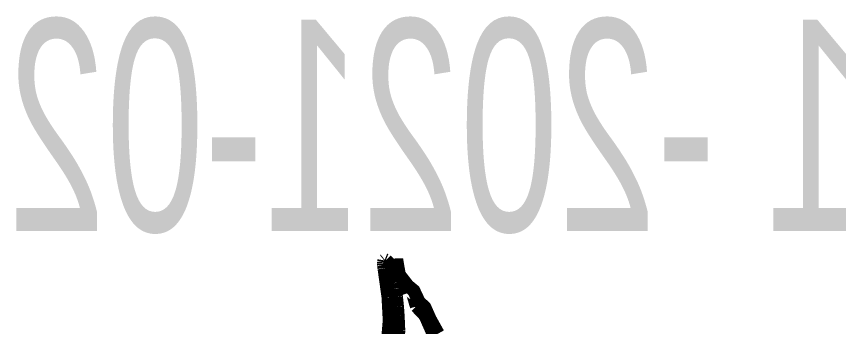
# Model space of a CAD drawing. Header units: centimetres. Extents: x -10.5 to 9.6, y -5.5 to 6.
# Drawn here: x -9.743 to -8.48, y 4.372 to 4.849 of the extents above; entities that cross this region are included whole.
import ezdxf

# ---------------------------------------------------------------- set-up
doc = ezdxf.new("R2010")
doc.units = ezdxf.units.CM
doc.layers.get('0').update_dxf_attribs({"linetype": 'CONTINUOUS'})

msp = doc.modelspace()

# ---------------------------------------------------------------- linework, layer by layer
at = {"const_width": 0.02032}
for points in [[(-9.178655, 4.473577), (-9.177575, 4.474406)], [(-9.175697, 4.473663), (-9.177575, 4.474405)], [(-9.179218, 4.468712), (-9.179149, 4.470653)], [(-9.179218, 4.468712), (-9.179127, 4.466488)], [(-9.179149, 4.470643), (-9.178657, 4.473569)], [(-9.179129, 4.46651), (-9.178495, 4.461524)], [(-9.172307, 4.417014), (-9.178435, 4.461175)], [(-9.170446, 4.468597), (-9.175605, 4.473579)], [(-9.164428, 4.462288), (-9.170445, 4.468596)], [(-9.153408, 4.440484), (-9.157848, 4.466273), (-9.161172, 4.46623), (-9.165269, 4.457615)], [(-9.157802, 4.454718), (-9.164484, 4.46235)], [(-9.165693, 4.454513), (-9.165165, 4.455788)], [(-9.165693, 4.454513), (-9.165689, 4.454394)], [(-9.165692, 4.454433), (-9.165276, 4.450029)], [(-9.165276, 4.450027), (-9.164387, 4.444509)], [(-9.165165, 4.455788), (-9.164588, 4.456027)], [(-9.163919, 4.455678), (-9.164588, 4.456027)], [(-9.142272, 4.434804), (-9.157812, 4.454729)], [(-9.16438, 4.444473), (-9.163045, 4.43855)], [(-9.161374, 4.430146), (-9.163015, 4.438432)], [(-9.142019, 4.42346), (-9.14751, 4.437371), (-9.153689, 4.440893)], [(-9.15965, 4.417069), (-9.161342, 4.429919)], [(-9.124797, 4.409529), (-9.132913, 4.426886), (-9.14206, 4.434507)], [(-9.12869, 4.402707), (-9.1349, 4.423769), (-9.138225, 4.426099), (-9.141732, 4.423022)], [(-9.170551, 4.383694), (-9.172288, 4.416837)], [(-9.158148, 4.402544), (-9.159649, 4.417063)], [(-9.157064, 4.387953), (-9.158147, 4.402526)], [(-9.102307, 4.35879), (-9.1154, 4.388587), (-9.128789, 4.402864)], [(-9.107724, 4.382731), (-9.116026, 4.401464), (-9.124796, 4.40953)], [(-9.15623, 4.368422), (-9.157069, 4.38803)], [(-9.170581, 4.379275), (-9.173254, 4.347766)], [(-9.170551, 4.383694), (-9.170582, 4.379267)], [(-9.095514, 4.360862), (-9.107573, 4.382482)], [(-9.156194, 4.365375), (-9.156521, 4.356244)], [(-9.156194, 4.365375), (-9.156238, 4.368718)]]:
    msp.add_lwpolyline(points, dxfattribs=at)

# ---------------------------------------------------------------- texts
at = {"text_generation_flag": 2, "width": 0.625}
msp.add_text('OCN 10.01.1 -2021-02', height=0.32512, dxfattribs=at).set_placement((-7.007915, 4.518714))

doc.saveas('drawing.dxf')
